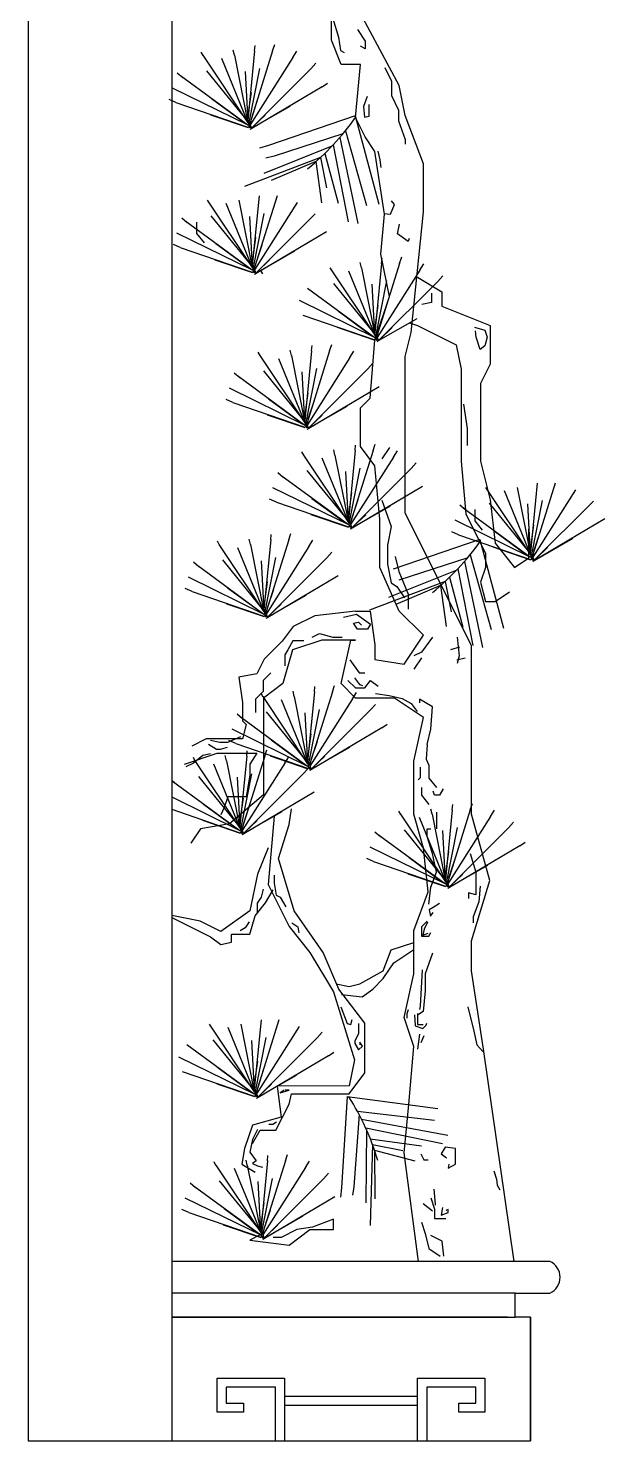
# Model space of a CAD drawing. Header units: metres. Extents: x 4395 to 7995, y 4590 to 6990.
# Drawn here: x 4395 to 5033, y 4590 to 6154 of the extents above; entities that cross this region are included whole.
import ezdxf

# ---------------------------------------------------------------- set-up
doc = ezdxf.new("R2010")
doc.units = ezdxf.units.M
for name, color, linetype in [('3', 3, 'Continuous'), ('4', 4, 'Continuous'), ('6', 7, 'Continuous'), ('7', 7, 'Continuous')]:
    doc.layers.add(name, color=color, linetype=linetype)

msp = doc.modelspace()

# ---------------------------------------------------------------- linework, layer by layer
at = {"layer": '3'}
for p, q in [((4732.24, 6164.8), (4738.49, 6143.97)), ((4759.55, 6152.62), (4768.17, 6139.7)), ((4645.65, 6129.01), (4646.16, 6134.93)), ((4665.57, 6129.01), (4667.92, 6136.13)), ((4768.17, 6131.08), (4762.78, 6134.31)), ((4768.17, 6139.7), (4768.17, 6131.08)), ((4588.72, 6123.75), (4586.6, 6127.68)), ((4588.39, 6124.04), (4638.18, 6049.43)), ((4608.97, 6120.73), (4638.18, 6049.43)), ((4623.24, 6124.04), (4621.97, 6129.79)), ((4623.24, 6124.04), (4638.18, 6049.43)), ((4645.65, 6129.01), (4638.18, 6051.92)), ((4665.57, 6129.01), (4640.67, 6049.43)), ((4687.97, 6121.55), (4640.67, 6046.94)), ((4687.97, 6121.55), (4692.41, 6128.58)), ((4707.89, 6109.12), (4713.27, 6115.3)), ((4740.58, 6129.39), (4744.75, 6127.31)), ((4560, 6104.73), (4566.05, 6099.59)), ((4563.49, 6101.65), (4638.18, 6046.94)), ((4592.35, 6106.84), (4640.41, 6047.65)), ((4634.97, 6105.94), (4637.92, 6050.72)), ((4650.99, 6109.56), (4638.75, 6047.95)), ((4707.89, 6109.12), (4640.67, 6041.97)), ((4789.74, 6110.62), (4797.28, 6095.54)), ((4554.26, 6088.12), (4638.18, 6046.94)), ((4720.34, 6089.22), (4640.67, 6041.97)), ((4720.34, 6089.22), (4726.27, 6093.25)), ((4797.28, 6095.54), (4797.28, 6079.38)), ((4558.51, 6071.81), (4550.93, 6075.13)), ((4558.51, 6071.81), (4638.18, 6044.45)), ((4597.79, 6076.04), (4634.97, 6048.86)), ((4641.62, 6082.68), (4638.6, 6060.64)), ((4648.58, 6074.23), (4641.62, 6053.39)), ((4770.33, 6078.31), (4766.02, 6067.53)), ((4772.49, 6056.76), (4772.49, 6069.69)), ((4797.28, 6079.38), (4804.83, 6063.23)), ((4596.58, 6058.22), (4638.3, 6044.03)), ((4642.23, 6043.42), (4684.85, 6067.88)), ((4657.34, 6057.92), (4644.04, 6045.24)), ((4756.85, 6057.13), (4660.92, 6024.26)), ((4756.85, 6057.13), (4782.98, 5959.15)), ((4766.02, 6067.53), (4767.1, 6055.69)), ((4767.1, 6055.69), (4772.49, 6056.76)), ((4804.83, 6063.23), (4804.83, 6051.38)), ((4638.3, 6049.46), (4639.2, 6046.44)), ((4639.2, 6046.44), (4638.9, 6045.24)), ((4638.9, 6045.24), (4640.41, 6043.73)), ((4640.41, 6050.07), (4640.41, 6047.65)), ((4640.41, 6047.65), (4641.32, 6045.24)), ((4640.41, 6045.84), (4641.62, 6045.84)), ((4640.41, 6044.03), (4640.41, 6045.84)), ((4641.32, 6044.03), (4640.41, 6044.03)), ((4641.32, 6045.24), (4641.32, 6044.03)), ((4743.43, 6037.09), (4667.3, 6012.23)), ((4746.12, 6040.34), (4769.43, 5957.75)), ((4804.83, 6051.38), (4812.38, 6030.92)), ((4660.92, 6024.26), (4651.16, 6021.22)), ((4731.25, 6023.46), (4655.96, 5993.11)), ((4732.56, 6024.84), (4749.06, 5939.82)), ((4739.82, 6032.86), (4759.87, 5937.68)), ((4812.38, 6030.92), (4812.38, 6025.53)), ((4718.39, 6010.76), (4634.55, 5978.95)), ((4667.3, 6012.23), (4658.12, 6009.99)), ((4713.45, 6006.28), (4663.76, 5985.32)), ((4713.45, 6006.28), (4719.72, 5960.76)), ((4718.39, 6010.76), (4725.08, 5977.35)), ((4723.34, 6015.45), (4737.93, 5960.23)), ((4782.19, 6017.99), (4784.35, 6008.3)), ((4784.35, 6008.3), (4785.42, 5999.68)), ((4593.24, 5963.52), (4643.03, 5888.91)), ((4613.82, 5960.21), (4643.03, 5888.91)), ((4628.09, 5963.52), (4643.03, 5888.91)), ((4650.5, 5968.49), (4643.03, 5891.4)), ((4670.41, 5968.49), (4645.52, 5888.91)), ((4692.82, 5961.03), (4645.52, 5886.42)), ((4800.52, 5958.75), (4797.28, 5963.06)), ((4564.85, 5944.21), (4570.89, 5939.07)), ((4597.2, 5946.32), (4645.26, 5887.13)), ((4639.82, 5945.42), (4642.77, 5890.2)), ((4655.84, 5949.04), (4643.6, 5887.43)), ((4712.73, 5948.6), (4645.52, 5881.45)), ((4788.66, 5949.06), (4796.21, 5947.98)), ((4796.21, 5947.98), (4800.52, 5958.75)), ((4559.1, 5927.6), (4643.03, 5886.42)), ((4568.34, 5941.14), (4643.03, 5886.42)), ((4581.25, 5939.18), (4581.25, 5926.68)), ((4725.18, 5928.7), (4645.52, 5881.45)), ((4803.75, 5926.44), (4805.91, 5937.21)), ((4563.36, 5911.29), (4555.78, 5914.61)), ((4581.25, 5926.68), (4589.59, 5916.26)), ((4602.64, 5915.52), (4639.82, 5888.34)), ((4646.47, 5922.16), (4643.45, 5900.12)), ((4653.42, 5913.71), (4646.47, 5892.87)), ((4815.61, 5917.83), (4803.75, 5926.44)), ((4816.69, 5921.06), (4815.61, 5917.83)), ((4563.36, 5911.29), (4643.03, 5883.94)), ((4601.43, 5897.7), (4643.14, 5883.51)), ((4647.07, 5882.9), (4689.7, 5907.37)), ((4662.19, 5897.4), (4648.89, 5884.72)), ((4786.19, 5893.67), (4786.7, 5899.58)), ((4806.1, 5893.67), (4808.46, 5900.79)), ((4643.14, 5888.94), (4644.05, 5885.92)), ((4644.05, 5885.92), (4643.75, 5884.72)), ((4643.75, 5884.72), (4645.26, 5883.21)), ((4645.26, 5889.55), (4645.26, 5887.13)), ((4645.26, 5887.13), (4646.17, 5884.72)), ((4645.26, 5883.51), (4645.26, 5885.32)), ((4645.26, 5885.32), (4646.47, 5885.32)), ((4646.17, 5883.51), (4645.26, 5883.51)), ((4646.17, 5884.72), (4646.17, 5883.51)), ((4654.63, 5881.99), (4652.51, 5885.91)), ((4728.93, 5888.69), (4778.72, 5814.09)), ((4749.51, 5885.39), (4778.72, 5814.09)), ((4763.78, 5888.69), (4762.51, 5894.45)), ((4763.78, 5888.69), (4778.72, 5814.09)), ((4786.19, 5893.67), (4778.72, 5816.57)), ((4806.1, 5893.67), (4781.21, 5814.09)), ((4828.51, 5886.21), (4781.21, 5811.6)), ((4828.51, 5886.21), (4832.95, 5893.24)), ((4704.03, 5866.31), (4778.72, 5811.6)), ((4732.89, 5871.5), (4780.95, 5812.31)), ((4775.51, 5870.59), (4778.46, 5815.38)), ((4791.53, 5874.22), (4779.29, 5812.61)), ((4848.43, 5873.77), (4781.21, 5806.62)), ((4848.43, 5873.77), (4853.81, 5879.95)), ((4694.8, 5852.78), (4778.72, 5811.6)), ((4841.33, 5850.25), (4830.91, 5848.17)), ((4841.33, 5860.67), (4841.33, 5850.25)), ((4699.05, 5836.47), (4778.72, 5809.11)), ((4738.33, 5840.7), (4775.51, 5813.52)), ((4782.16, 5847.34), (4779.14, 5825.29)), ((4789.12, 5838.88), (4782.16, 5818.05)), ((4737.12, 5822.88), (4778.84, 5808.69)), ((4782.77, 5808.08), (4825.39, 5832.54)), ((4797.88, 5822.58), (4784.58, 5809.89)), ((4708.73, 5796.75), (4709.23, 5802.66)), ((4728.64, 5796.75), (4731, 5803.87)), ((4778.84, 5814.12), (4779.74, 5811.1)), ((4779.74, 5811.1), (4779.44, 5809.89)), ((4779.44, 5809.89), (4780.95, 5808.38)), ((4780.95, 5814.73), (4780.95, 5812.31)), ((4780.95, 5812.31), (4781.86, 5809.89)), ((4780.95, 5810.5), (4782.16, 5810.5)), ((4780.95, 5808.69), (4780.95, 5810.5)), ((4781.86, 5808.69), (4780.95, 5808.69)), ((4781.86, 5809.89), (4781.86, 5808.69)), ((4651.8, 5791.49), (4649.68, 5795.41)), ((4651.47, 5791.77), (4701.26, 5717.16)), ((4672.05, 5788.47), (4701.26, 5717.16)), ((4686.32, 5791.77), (4685.05, 5797.53)), ((4686.32, 5791.77), (4701.26, 5717.16)), ((4708.73, 5796.75), (4701.26, 5719.65)), ((4728.64, 5796.75), (4703.75, 5717.16)), ((4751.05, 5789.28), (4703.75, 5714.68)), ((4751.05, 5789.28), (4755.49, 5796.32)), ((4623.08, 5772.46), (4629.12, 5767.33)), ((4655.42, 5774.58), (4703.49, 5715.39)), ((4698.05, 5773.67), (4701, 5718.46)), ((4714.07, 5777.29), (4701.83, 5715.69)), ((4770.96, 5776.85), (4703.75, 5709.7)), ((4770.96, 5776.85), (4776.35, 5783.03)), ((4617.33, 5755.85), (4701.26, 5714.68)), ((4626.57, 5769.39), (4701.26, 5714.68)), ((4783.41, 5756.95), (4703.75, 5709.7)), ((4621.59, 5739.55), (4614.01, 5742.87)), ((4660.87, 5743.77), (4698.05, 5716.59)), ((4704.7, 5750.42), (4701.68, 5728.37)), ((4711.65, 5741.96), (4704.7, 5721.12)), ((4621.59, 5739.55), (4701.26, 5712.19)), ((4659.66, 5725.96), (4701.37, 5711.76)), ((4705.3, 5711.16), (4747.93, 5735.62)), ((4720.42, 5725.65), (4707.12, 5712.97)), ((4876.78, 5737.77), (4880.95, 5710.69)), ((4701.37, 5717.2), (4702.28, 5714.18)), ((4702.28, 5714.18), (4701.98, 5712.97)), ((4701.98, 5712.97), (4703.49, 5711.46)), ((4703.49, 5717.8), (4703.49, 5715.39)), ((4703.49, 5715.39), (4704.4, 5712.97)), ((4703.49, 5711.76), (4703.49, 5713.57)), ((4703.49, 5713.57), (4704.7, 5713.57)), ((4704.4, 5711.76), (4703.49, 5711.76)), ((4704.4, 5712.97), (4704.4, 5711.76)), ((4880.95, 5710.69), (4880.95, 5691.94)), ((4776.77, 5686.45), (4779.13, 5693.57)), ((4699.93, 5681.19), (4697.81, 5685.12)), ((4699.59, 5681.47), (4749.39, 5606.86)), ((4720.18, 5678.17), (4749.39, 5606.86)), ((4734.45, 5681.47), (4733.18, 5687.23)), ((4734.45, 5681.47), (4749.39, 5606.86)), ((4756.85, 5686.45), (4749.39, 5609.35)), ((4776.77, 5686.45), (4751.87, 5606.86)), ((4799.18, 5678.99), (4751.87, 5604.38)), ((4756.85, 5686.45), (4757.36, 5692.36)), ((4794.79, 5689.86), (4786.45, 5677.36)), ((4799.18, 5678.99), (4803.61, 5686.02)), ((4671.21, 5662.16), (4677.25, 5657.03)), ((4703.55, 5664.28), (4751.62, 5605.09)), ((4746.18, 5663.37), (4749.13, 5608.16)), ((4762.2, 5667), (4749.96, 5605.39)), ((4819.09, 5666.55), (4751.87, 5599.4)), ((4819.09, 5666.55), (4824.47, 5672.73)), ((4674.7, 5659.09), (4749.39, 5604.38)), ((4831.54, 5646.66), (4751.87, 5599.4)), ((4958.54, 5650.43), (4951.07, 5573.34)), ((4978.46, 5650.43), (4953.56, 5570.85)), ((4669.72, 5629.25), (4662.14, 5632.57)), ((4665.46, 5645.55), (4749.39, 5604.38)), ((4708.99, 5633.48), (4746.18, 5606.3)), ((4752.83, 5640.12), (4749.81, 5618.07)), ((4759.78, 5631.66), (4752.83, 5610.83)), ((4786.45, 5631.53), (4796.88, 5602.37)), ((4901.28, 5645.46), (4951.07, 5570.85)), ((4921.87, 5642.15), (4951.07, 5570.85)), ((4936.14, 5645.46), (4951.07, 5570.85)), ((4963.89, 5630.98), (4951.64, 5569.37)), ((5000.86, 5642.97), (4953.56, 5568.36)), ((5020.78, 5630.54), (4953.56, 5563.39)), ((4669.72, 5629.25), (4749.39, 5601.89)), ((4707.79, 5615.66), (4749.5, 5601.46)), ((4753.43, 5600.86), (4796.06, 5625.32)), ((4768.55, 5615.36), (4755.25, 5602.67)), ((4872.89, 5626.15), (4878.94, 5621.01)), ((4876.39, 5623.07), (4951.07, 5568.36)), ((4889.29, 5621.12), (4889.29, 5608.62)), ((4905.24, 5628.26), (4953.31, 5569.07)), ((4947.87, 5627.36), (4950.81, 5572.14)), ((4749.5, 5606.9), (4750.41, 5603.88)), ((4750.41, 5603.88), (4750.11, 5602.67)), ((4750.11, 5602.67), (4751.62, 5601.16)), ((4751.62, 5607.5), (4751.62, 5605.09)), ((4751.62, 5605.09), (4752.53, 5602.67)), ((4751.62, 5601.46), (4751.62, 5603.28)), ((4751.62, 5603.28), (4752.83, 5603.28)), ((4752.53, 5601.46), (4751.62, 5601.46)), ((4752.53, 5602.67), (4752.53, 5601.46)), ((4796.88, 5602.37), (4792.71, 5581.54)), ((4867.15, 5609.54), (4951.07, 5568.36)), ((4889.29, 5608.62), (4897.63, 5598.2)), ((4954.52, 5604.1), (4951.49, 5582.06)), ((5033.23, 5610.64), (4953.56, 5563.39)), ((4606.5, 5582.2), (4604.38, 5586.13)), ((4641.02, 5582.49), (4639.75, 5588.24)), ((4663.43, 5587.46), (4655.96, 5510.37)), ((4683.34, 5587.46), (4658.45, 5507.88)), ((4663.43, 5587.46), (4663.94, 5593.38)), ((4683.34, 5587.46), (4685.7, 5594.59)), ((4705.75, 5580), (4710.19, 5587.04)), ((4894.9, 5587.79), (4798.97, 5554.91)), ((4871.41, 5593.23), (4863.83, 5596.55)), ((4871.41, 5593.23), (4951.07, 5565.87)), ((4894.9, 5587.79), (4921.03, 5489.81)), ((4910.68, 5597.46), (4947.87, 5570.28)), ((4961.47, 5595.65), (4954.52, 5574.81)), ((4955.12, 5564.84), (4997.75, 5589.31)), ((4606.17, 5582.49), (4655.96, 5507.88)), ((4626.75, 5579.18), (4655.96, 5507.88)), ((4641.02, 5582.49), (4655.96, 5507.88)), ((4668.77, 5568.01), (4656.53, 5506.4)), ((4705.75, 5580), (4658.45, 5505.39)), ((4725.67, 5567.57), (4731.05, 5573.75)), ((4792.71, 5581.54), (4792.71, 5560.71)), ((4801.05, 5569.04), (4805.22, 5552.37)), ((4884.17, 5570.99), (4907.48, 5488.4)), ((4909.47, 5579.64), (4951.19, 5565.45)), ((4951.19, 5570.88), (4952.1, 5567.86)), ((4952.1, 5567.86), (4951.8, 5566.66)), ((4953.31, 5571.49), (4953.31, 5569.07)), ((4953.31, 5569.07), (4954.21, 5566.66)), ((4970.24, 5579.34), (4956.93, 5566.66)), ((4577.78, 5563.18), (4583.83, 5558.04)), ((4581.27, 5560.11), (4655.96, 5505.39)), ((4610.13, 5565.29), (4658.19, 5506.1)), ((4652.75, 5564.39), (4655.7, 5509.17)), ((4725.67, 5567.57), (4658.45, 5500.42)), ((4792.71, 5560.71), (4796.88, 5539.87)), ((4869.31, 5554.11), (4794.01, 5523.76)), ((4805.22, 5552.37), (4815.65, 5527.38)), ((4881.49, 5567.74), (4805.35, 5542.88)), ((4870.61, 5555.49), (4887.11, 5470.47)), ((4877.87, 5563.52), (4897.92, 5468.34)), ((4951.8, 5566.66), (4953.31, 5565.15)), ((4953.31, 5567.26), (4954.52, 5567.26)), ((4953.31, 5565.45), (4953.31, 5567.26)), ((4954.21, 5565.45), (4953.31, 5565.45)), ((4954.21, 5566.66), (4954.21, 5565.45)), ((4572.04, 5546.57), (4655.96, 5505.39)), ((4659.4, 5541.13), (4656.38, 5519.09)), ((4738.11, 5547.67), (4658.45, 5500.42)), ((4856.44, 5541.41), (4772.61, 5509.61)), ((4796.88, 5539.87), (4803.14, 5535.71)), ((4851.51, 5536.93), (4801.81, 5515.98)), ((4851.51, 5536.93), (4857.77, 5491.41)), ((4856.44, 5541.41), (4863.13, 5508)), ((4861.39, 5546.11), (4875.98, 5490.88)), ((4576.29, 5530.26), (4568.71, 5533.58)), ((4576.29, 5530.26), (4655.96, 5502.91)), ((4615.57, 5534.49), (4652.75, 5507.31)), ((4666.36, 5532.68), (4659.4, 5511.84)), ((4660.01, 5501.88), (4702.63, 5526.34)), ((4803.14, 5535.71), (4811.48, 5523.21)), ((4815.65, 5527.38), (4815.65, 5510.71)), ((4614.36, 5516.67), (4656.08, 5502.48)), ((4656.08, 5507.91), (4656.98, 5504.89)), ((4658.19, 5508.52), (4658.19, 5506.1)), ((4658.19, 5506.1), (4659.1, 5503.69)), ((4675.12, 5516.37), (4661.82, 5503.69)), ((4656.98, 5504.89), (4656.68, 5503.69)), ((4656.68, 5503.69), (4658.19, 5502.18)), ((4658.19, 5504.29), (4659.4, 5504.29)), ((4658.19, 5502.48), (4658.19, 5504.29)), ((4659.1, 5502.48), (4658.19, 5502.48)), ((4659.1, 5503.69), (4659.1, 5502.48)), ((4744.13, 5501.97), (4758.43, 5505.27)), ((4755.13, 5495.37), (4760.63, 5496.47)), ((4759.53, 5488.78), (4755.13, 5495.37)), ((4758.43, 5505.27), (4773.84, 5494.27)), ((4760.63, 5496.47), (4763.94, 5493.18)), ((4773.84, 5494.27), (4770.54, 5488.78)), ((4688.02, 5475.59), (4682.52, 5465.7)), ((4700.12, 5475.59), (4688.02, 5475.59)), ((4770.54, 5488.78), (4759.53, 5488.78)), ((4842.72, 5479.85), (4830.21, 5463.18)), ((4869.83, 5479.85), (4871.91, 5459.02)), ((4682.52, 5465.7), (4679.22, 5460.2)), ((4679.22, 5460.2), (4679.22, 5448.11)), ((4830.21, 5463.18), (4821.86, 5459.02)), ((4872.37, 5468.63), (4862.61, 5465.59)), ((4871.91, 5459.02), (4869.83, 5450.68)), ((4830.21, 5456.93), (4821.86, 5444.43)), ((4878.75, 5456.59), (4869.57, 5454.35)), ((4748.88, 5431.94), (4757.22, 5423.6)), ((4756.23, 5434.92), (4761.73, 5427.23)), ((4761.73, 5427.23), (4765.04, 5426.13)), ((4767.65, 5423.6), (4773.9, 5431.94)), ((4773.9, 5431.94), (4782.24, 5425.69)), ((4654.86, 5413.85), (4652.75, 5417.78)), ((4654.53, 5414.14), (4704.32, 5339.53)), ((4689.38, 5414.14), (4688.11, 5419.89)), ((4689.38, 5414.14), (4704.32, 5339.53)), ((4711.79, 5419.11), (4704.32, 5342.02)), ((4731.71, 5419.11), (4706.81, 5339.53)), ((4754.11, 5411.65), (4706.81, 5337.04)), ((4711.79, 5419.11), (4712.3, 5425.03)), ((4731.71, 5419.11), (4734.06, 5426.24)), ((4754.11, 5411.65), (4758.55, 5418.69)), ((4757.22, 5423.6), (4767.65, 5423.6)), ((4779.34, 5417.34), (4794.74, 5415.14)), ((4794.74, 5415.14), (4809.05, 5411.84)), ((4809.05, 5411.84), (4818.95, 5406.34)), ((4658.49, 5396.94), (4706.55, 5337.75)), ((4675.12, 5410.83), (4704.32, 5339.53)), ((4701.11, 5396.04), (4704.06, 5340.82)), ((4717.14, 5399.66), (4704.89, 5338.06)), ((4774.03, 5399.22), (4706.81, 5332.07)), ((4774.03, 5399.22), (4779.41, 5405.4)), ((4818.95, 5406.34), (4825.55, 5397.55)), ((4842.72, 5402.77), (4828.12, 5411.1)), ((4828.12, 5411.1), (4828.12, 5406.94)), ((4840.63, 5377.78), (4842.72, 5402.77)), ((4626.14, 5394.83), (4632.19, 5389.7)), ((4629.63, 5391.76), (4704.32, 5337.04)), ((4786.48, 5379.32), (4792.41, 5383.35)), ((4607.08, 5363.19), (4596.66, 5365.28)), ((4630.02, 5369.44), (4615.43, 5363.19)), ((4624.66, 5361.91), (4617.07, 5365.23)), ((4620.4, 5378.22), (4704.32, 5337.04)), ((4663.93, 5366.14), (4701.11, 5338.96)), ((4707.76, 5372.78), (4704.74, 5350.74)), ((4786.48, 5379.32), (4706.81, 5332.07)), ((4836.46, 5361.11), (4840.63, 5377.78)), ((4596.66, 5350.7), (4588.32, 5348.61)), ((4594.5, 5361.28), (4603.3, 5355.79)), ((4603.3, 5355.79), (4607.7, 5355.79)), ((4615.43, 5363.19), (4607.08, 5363.19)), ((4607.7, 5355.79), (4615.4, 5357.98)), ((4624.66, 5361.91), (4704.32, 5334.56)), ((4636.82, 5347.84), (4637.33, 5353.76)), ((4656.74, 5347.84), (4659.09, 5354.97)), ((4714.72, 5364.33), (4707.76, 5343.49)), ((4708.37, 5333.53), (4750.99, 5357.99)), ((4577.89, 5340.28), (4569.55, 5336.11)), ((4579.89, 5342.58), (4577.77, 5346.51)), ((4588.32, 5348.61), (4577.89, 5340.28)), ((4579.56, 5342.87), (4629.35, 5268.26)), ((4600.14, 5339.57), (4629.35, 5268.26)), ((4614.41, 5342.87), (4613.14, 5348.62)), ((4614.41, 5342.87), (4629.35, 5268.26)), ((4636.82, 5347.84), (4629.35, 5270.75)), ((4656.74, 5347.84), (4631.84, 5268.26)), ((4679.14, 5340.38), (4631.84, 5265.77)), ((4662.72, 5348.32), (4704.44, 5334.13)), ((4679.14, 5340.38), (4683.58, 5347.42)), ((4699.06, 5327.95), (4704.44, 5334.13)), ((4704.44, 5339.57), (4705.35, 5336.55)), ((4705.35, 5336.55), (4705.04, 5335.34)), ((4705.04, 5335.34), (4706.55, 5333.83)), ((4706.55, 5340.17), (4706.55, 5337.75)), ((4706.55, 5337.75), (4707.46, 5335.34)), ((4706.55, 5335.94), (4707.76, 5335.94)), ((4706.55, 5334.13), (4706.55, 5335.94)), ((4707.46, 5334.13), (4706.55, 5334.13)), ((4707.46, 5335.34), (4707.46, 5334.13)), ((4723.48, 5348.02), (4710.18, 5335.34)), ((4828.85, 5336), (4828.85, 5323.91)), ((4838.55, 5338.2), (4838.55, 5323.61)), ((4553.84, 5321.3), (4557.22, 5318.43)), ((4554.66, 5320.49), (4629.35, 5265.77)), ((4583.52, 5325.67), (4631.58, 5266.48)), ((4626.14, 5324.77), (4629.09, 5269.55)), ((4642.16, 5328.39), (4629.92, 5266.79)), ((4699.06, 5327.95), (4631.84, 5260.8)), ((4828.85, 5323.91), (4826.65, 5321.71)), ((4838.55, 5323.61), (4846.89, 5313.2)), ((4553.84, 5302.82), (4629.35, 5265.77)), ((4711.51, 5308.05), (4631.84, 5260.8)), ((4830.21, 5313.2), (4830.21, 5304.87)), ((4830.21, 5304.87), (4838.55, 5294.45)), ((4844.57, 5304.93), (4843.17, 5309.12)), ((4850.16, 5304.93), (4844.57, 5304.93)), ((4854.36, 5311.91), (4850.16, 5304.93)), ((4553.84, 5289.22), (4629.35, 5263.29)), ((4588.96, 5294.87), (4626.14, 5267.69)), ((4632.79, 5301.51), (4629.77, 5279.47)), ((4639.75, 5293.06), (4632.79, 5272.22)), ((4633.4, 5262.26), (4676.02, 5286.72)), ((4807.49, 5283.36), (4805.37, 5287.28)), ((4842.01, 5283.64), (4840.74, 5289.4)), ((4864.42, 5288.62), (4856.95, 5211.52)), ((4884.33, 5288.62), (4859.44, 5209.03)), ((4864.42, 5288.62), (4864.92, 5294.53)), ((4884.33, 5288.62), (4886.69, 5295.74)), ((4906.74, 5281.16), (4911.18, 5288.19)), ((4587.75, 5277.05), (4629.47, 5262.86)), ((4648.51, 5276.75), (4635.21, 5264.07)), ((4807.16, 5283.64), (4856.95, 5209.03)), ((4827.74, 5280.34), (4856.95, 5209.03)), ((4842.01, 5283.64), (4856.95, 5209.03)), ((4846.89, 5286.12), (4846.89, 5277.79)), ((4846.89, 5277.79), (4846.89, 5267.37)), ((4906.74, 5281.16), (4859.44, 5206.55)), ((4926.65, 5268.72), (4932.04, 5274.9)), ((4629.47, 5268.3), (4630.37, 5265.28)), ((4630.37, 5265.28), (4630.07, 5264.07)), ((4630.07, 5264.07), (4631.58, 5262.56)), ((4631.58, 5268.9), (4631.58, 5266.48)), ((4631.58, 5266.48), (4632.49, 5264.07)), ((4631.58, 5264.67), (4632.79, 5264.67)), ((4631.58, 5262.86), (4631.58, 5264.67)), ((4632.49, 5262.86), (4631.58, 5262.86)), ((4632.49, 5264.07), (4632.49, 5262.86)), ((4778.77, 5264.33), (4784.81, 5259.2)), ((4782.26, 5261.26), (4856.95, 5206.55)), ((4811.12, 5266.45), (4859.18, 5207.26)), ((4836.46, 5259.04), (4836.46, 5267.37)), ((4836.46, 5267.37), (4840.63, 5267.37)), ((4842.72, 5240.29), (4836.46, 5259.04)), ((4853.74, 5265.54), (4856.69, 5210.33)), ((4869.76, 5269.16), (4857.52, 5207.56)), ((4926.65, 5268.72), (4859.44, 5201.57)), ((4773.03, 5247.72), (4856.95, 5206.55)), ((4846.89, 5219.46), (4842.72, 5240.29)), ((4860.39, 5242.29), (4857.37, 5220.24)), ((4939.1, 5248.83), (4859.44, 5201.57)), ((4884.42, 5240.29), (4890.68, 5219.46)), ((4939.1, 5248.83), (4945.03, 5252.86)), ((4777.28, 5231.42), (4769.7, 5234.74)), ((4777.28, 5231.42), (4856.95, 5204.06)), ((4816.56, 5235.64), (4853.74, 5208.47)), ((4867.34, 5233.83), (4860.39, 5212.99)), ((4860.99, 5203.03), (4903.62, 5227.49)), ((4667.11, 5216.2), (4667.11, 5207.4)), ((4815.35, 5217.83), (4857.06, 5203.63)), ((4840.63, 5202.8), (4846.89, 5219.46)), ((4857.06, 5209.07), (4857.97, 5206.05)), ((4859.18, 5209.67), (4859.18, 5207.26)), ((4876.11, 5217.52), (4862.81, 5204.84)), ((4890.68, 5219.46), (4890.68, 5202.8)), ((4655.01, 5200.81), (4652.81, 5192.02)), ((4667.11, 5207.4), (4669.31, 5194.21)), ((4669.31, 5194.21), (4673.71, 5192.02)), ((4838.55, 5184.05), (4840.63, 5202.8)), ((4857.97, 5206.05), (4857.67, 5204.84)), ((4857.67, 5204.84), (4859.18, 5203.33)), ((4859.18, 5207.26), (4860.09, 5204.84)), ((4859.18, 5205.45), (4860.39, 5205.45)), ((4859.18, 5203.63), (4859.18, 5205.45)), ((4860.09, 5203.63), (4859.18, 5203.63)), ((4860.09, 5204.84), (4860.09, 5203.63)), ((4890.68, 5194.46), (4882.34, 5196.55)), ((4882.34, 5196.55), (4882.34, 5190.3)), ((4890.68, 5202.8), (4890.68, 5194.46)), ((4895.21, 5204.08), (4893.7, 5186.73)), ((4652.81, 5192.02), (4648.41, 5185.42)), ((4648.41, 5185.42), (4648.41, 5174.43)), ((4673.71, 5192.02), (4680.32, 5181.02)), ((4843.17, 5180.62), (4838.98, 5177.83)), ((4838.98, 5177.83), (4840.38, 5170.85)), ((4850.16, 5184.81), (4843.17, 5180.62)), ((4893.7, 5186.73), (4887.66, 5170.14)), ((4639.61, 5164.54), (4635.2, 5157.94)), ((4686.92, 5163.44), (4693.52, 5159.04)), ((4836.46, 5165.3), (4830.21, 5159.05)), ((4837.08, 5164.11), (4833.31, 5156.57)), ((4840.38, 5170.85), (4843.17, 5175.04)), ((4887.66, 5170.14), (4887.66, 5163.35)), ((4635.2, 5157.94), (4629.7, 5154.65)), ((4693.52, 5159.04), (4694.62, 5152.45)), ((4830.21, 5159.05), (4830.21, 5148.64)), ((4830.21, 5148.64), (4838.55, 5148.64)), ((4833.31, 5156.57), (4831.8, 5149.78)), ((4831.8, 5149.78), (4837.84, 5152.04)), ((4838.55, 5148.64), (4840.63, 5152.8)), ((4842.72, 5129.89), (4834.38, 5106.97)), ((4831.04, 5111.32), (4828.78, 5071.35)), ((4834.38, 5106.97), (4834.38, 5088.23)), ((4834.38, 5088.23), (4832.29, 5065.31)), ((4741.11, 5070.28), (4748.1, 5052.13)), ((4814.44, 5063.05), (4815.95, 5067.58)), ((4828.78, 5071.35), (4828.02, 5067.58)), ((4881.62, 5070.59), (4888.42, 5043.45)), ((4652.68, 5056.09), (4645.21, 4978.99)), ((4672.59, 5056.09), (4647.7, 4976.51)), ((4748.1, 5052.13), (4752.29, 5050.73)), ((4752.29, 5050.73), (4753.69, 5056.32)), ((4760.68, 5052.13), (4760.68, 5040.95)), ((4814.44, 5057.77), (4814.44, 5063.05)), ((4822.74, 5061.54), (4823.5, 5049.48)), ((4832.29, 5065.31), (4826.04, 5061.15)), ((4826.04, 5063.23), (4826.04, 5050.73)), ((4835.57, 5050.23), (4836.33, 5052.49)), ((4595.42, 5051.12), (4645.21, 4976.51)), ((4616, 5047.81), (4645.21, 4976.51)), ((4630.27, 5051.12), (4645.21, 4976.51)), ((4658.02, 5036.64), (4645.78, 4975.03)), ((4695, 5048.63), (4647.7, 4974.02)), ((4714.91, 5036.19), (4647.7, 4969.05)), ((4714.91, 5036.19), (4720.3, 5042.38)), ((4760.68, 5040.95), (4756.49, 5032.57)), ((4823.5, 5049.48), (4831.8, 5046.46)), ((4826.04, 5050.73), (4832.29, 5050.73)), ((4828.12, 5040.31), (4826.04, 5023.65)), ((4832.98, 5038.48), (4829.71, 5030.63)), ((4831.8, 5046.46), (4833.31, 5047.97)), ((4833.31, 5047.97), (4835.57, 5050.23)), ((4888.42, 5043.45), (4891.44, 5028.36)), ((4570.52, 5028.73), (4645.21, 4974.02)), ((4599.37, 5033.92), (4647.44, 4974.73)), ((4642, 5033.01), (4644.95, 4977.8)), ((4756.49, 5032.57), (4756.49, 5029.78)), ((4756.49, 5029.78), (4760.68, 5022.8)), ((4760.68, 5022.8), (4764.88, 5026.99)), ((4764.88, 5026.99), (4762.08, 5031.18)), ((4762.08, 5031.18), (4762.08, 5028.38)), ((4891.44, 5028.36), (4898.23, 5020.82)), ((4561.28, 5015.2), (4645.21, 4974.02)), ((4648.65, 5009.76), (4645.63, 4987.72)), ((4727.36, 5016.3), (4647.7, 4969.05)), ((4727.36, 5016.3), (4733.29, 5020.33)), ((4565.54, 4998.89), (4645.21, 4971.53)), ((4604.82, 5003.12), (4642, 4975.94)), ((4655.6, 5001.3), (4648.65, 4980.47)), ((4649.25, 4970.5), (4691.88, 4994.96)), ((4603.61, 4985.3), (4645.32, 4971.11)), ((4645.32, 4976.54), (4646.23, 4973.52)), ((4647.44, 4977.15), (4647.44, 4974.73)), ((4647.44, 4974.73), (4648.35, 4972.31)), ((4664.37, 4985), (4651.07, 4972.31)), ((4678.19, 4978.1), (4674, 4975.31)), ((4674, 4975.31), (4683.78, 4978.1)), ((4683.78, 4978.1), (4679.59, 4978.1)), ((4646.23, 4973.52), (4645.93, 4972.31)), ((4645.93, 4972.31), (4647.44, 4970.8)), ((4647.44, 4972.92), (4648.65, 4972.92)), ((4647.44, 4971.11), (4647.44, 4972.92)), ((4648.35, 4971.11), (4647.44, 4971.11)), ((4648.35, 4972.31), (4648.35, 4971.11)), ((4747.98, 4971.14), (4741.75, 4869.92)), ((4747.98, 4971.14), (4848.51, 4957.9)), ((4665.61, 4940.39), (4669.8, 4943.18)), ((4761.38, 4951.09), (4755.31, 4871.23)), ((4759.4, 4954.81), (4844.64, 4944.84)), ((4763.91, 4946.13), (4859.54, 4928.34)), ((4648.83, 4934.8), (4643.24, 4923.63)), ((4661.41, 4940.39), (4665.61, 4940.39)), ((4768.56, 4936.36), (4853.44, 4919.17)), ((4769.34, 4934.63), (4768.65, 4853.45)), ((4643.24, 4923.63), (4640.44, 4909.66)), ((4776.17, 4917.89), (4773.57, 4828.26)), ((4773.71, 4924.26), (4830.33, 4916.67)), ((4776.17, 4917.89), (4809.6, 4911.32)), ((4778.42, 4911.62), (4778.83, 4857.69)), ((4778.42, 4911.62), (4822.89, 4900.04)), ((4856.71, 4915.25), (4852.18, 4907.71)), ((4868.03, 4913.74), (4856.71, 4915.25)), ((4868.03, 4896.4), (4868.03, 4913.74)), ((4602.85, 4894.73), (4600.73, 4898.66)), ((4637.37, 4895.02), (4636.1, 4900.77)), ((4640.44, 4909.66), (4647.43, 4899.89)), ((4647.43, 4899.89), (4643.24, 4897.09)), ((4643.24, 4897.09), (4648.83, 4894.3)), ((4659.78, 4899.99), (4652.31, 4822.9)), ((4679.69, 4899.99), (4654.8, 4820.41)), ((4659.78, 4899.99), (4660.28, 4905.91)), ((4679.69, 4899.99), (4682.05, 4907.12)), ((4702.1, 4892.53), (4706.54, 4899.57)), ((4829.71, 4907.7), (4832.98, 4901.16)), ((4832.98, 4901.16), (4837.56, 4901.16)), ((4852.18, 4907.71), (4858.22, 4903.18)), ((4860.48, 4896.4), (4859.73, 4891.87)), ((4859.73, 4891.87), (4868.03, 4896.4)), ((4602.52, 4895.02), (4652.31, 4820.41)), ((4623.1, 4891.71), (4652.31, 4820.41)), ((4637.37, 4895.02), (4652.31, 4820.41)), ((4648.83, 4894.3), (4654.42, 4892.9)), ((4665.12, 4880.54), (4652.88, 4818.93)), ((4702.1, 4892.53), (4654.8, 4817.92)), ((4722.01, 4880.1), (4654.8, 4812.95)), ((4722.01, 4880.1), (4727.4, 4886.28)), ((4910.31, 4888.85), (4913.33, 4879.8)), ((4913.33, 4879.8), (4914.08, 4873.02)), ((4574.13, 4875.71), (4580.18, 4870.57)), ((4577.62, 4872.64), (4652.31, 4817.92)), ((4606.48, 4877.82), (4654.54, 4818.63)), ((4649.1, 4876.92), (4652.05, 4821.7)), ((4741.75, 4869.92), (4740.84, 4859.74)), ((4755.31, 4871.23), (4753.88, 4861.89)), ((4844.11, 4868.46), (4845.42, 4852.12)), ((4914.08, 4873.02), (4917.1, 4867.74)), ((4568.39, 4859.1), (4652.31, 4817.92)), ((4655.75, 4853.66), (4652.73, 4831.62)), ((4734.46, 4860.2), (4654.8, 4812.95)), ((4832.29, 4852.84), (4842.72, 4844.5)), ((4840.63, 4859.09), (4844.8, 4846.59)), ((4845.42, 4852.12), (4845.42, 4850.81)), ((4572.64, 4842.79), (4565.06, 4846.11)), ((4572.64, 4842.79), (4652.31, 4815.44)), ((4611.92, 4847.02), (4649.1, 4819.84)), ((4662.7, 4845.21), (4655.75, 4824.37)), ((4656.36, 4814.4), (4698.98, 4838.87)), ((4844.8, 4846.59), (4844.8, 4836.17)), ((4844.8, 4836.17), (4857.31, 4836.17)), ((4853.69, 4848.13), (4852.18, 4839.84)), ((4852.18, 4839.84), (4859.73, 4842.85)), ((4859.73, 4845.87), (4857.46, 4845.11)), ((4859.73, 4842.85), (4859.73, 4845.87)), ((4610.71, 4829.2), (4652.43, 4815.01)), ((4652.43, 4820.44), (4653.33, 4817.42)), ((4653.33, 4817.42), (4653.03, 4816.22)), ((4654.54, 4821.05), (4654.54, 4818.63)), ((4654.54, 4818.63), (4655.45, 4816.22)), ((4671.47, 4828.9), (4658.17, 4816.22)), ((4830.21, 4832.01), (4834.38, 4819.51)), ((4834.38, 4819.51), (4838.55, 4802.84)), ((4853.14, 4811.17), (4840.63, 4817.42)), ((4653.03, 4816.22), (4654.54, 4814.71)), ((4654.54, 4816.82), (4655.75, 4816.82)), ((4654.54, 4815.01), (4654.54, 4816.82)), ((4655.45, 4815.01), (4654.54, 4815.01)), ((4655.45, 4816.22), (4655.45, 4815.01)), ((4838.55, 4802.84), (4851.06, 4794.51)), ((4855.23, 4794.51), (4853.14, 4811.17))]:
    msp.add_line(p, q, dxfattribs=at)
for points in [[(4889.2, 5823.1), (4900.41, 5819.65), (4903, 5811.9), (4900.41, 5802.42), (4895.24, 5798.12), (4890.93, 5811.9), (4890.07, 5818.79)], [(4836.46, 5361.11), (4835.39, 5344.87), (4838.55, 5338.2)], [(4651.82, 4817.98), (4640.23, 4812.19), (4683.7, 4806.4), (4706.88, 4823.77), (4732.96, 4823.77), (4732.96, 4835.35), (4709.78, 4826.66), (4692.39, 4823.77), (4675.01, 4815.08), (4666.31, 4815.08)], [(4668.66, 4590), (4668.66, 4649.44), (4614.25, 4649.44), (4614.25, 4631.52), (4633.23, 4631.52), (4633.23, 4621.52), (4604.25, 4621.52), (4604.25, 4659.44), (4678.66, 4659.44), (4678.66, 4590)], [(4826.1, 4590), (4826.1, 4659.44), (4900.51, 4659.44), (4900.51, 4621.52), (4871.53, 4621.52), (4871.53, 4631.52), (4890.51, 4631.52), (4890.51, 4649.44), (4836.1, 4649.44), (4836.1, 4590)], [(4678.66, 4639.52), (4826.1, 4639.52)], [(4678.66, 4629.52), (4826.1, 4629.52)]]:
    msp.add_lwpolyline(points, dxfattribs=at)
for centre, start, end in [((4520.66, 6223.85), 309.18, 324.52), ((4658.71, 5754.51), 309.18, 324.52), ((4503.74, 4816.44), 16.75, 32.09)]:
    msp.add_arc(centre, 290.7, start, end, dxfattribs=at)
at = {"layer": '4'}
for p, q in [((4395, 6990), (4395, 4590)), ((4925.53, 4726.84), (4553.84, 4726.84)), ((4395, 4590), (4950.92, 4590))]:
    msp.add_line(p, q, dxfattribs=at)
for points in [[(4932.79, 4788.54), (4899.17, 5023.61), (4885.82, 5110.32), (4885.82, 5143.66), (4905.85, 5210.36), (4885.82, 5283.72), (4885.82, 5390.43), (4885.82, 5403.77), (4885.82, 5470.46), (4812.38, 5617.19), (4812.38, 5697.22), (4812.38, 5790.59), (4819.06, 5817.27), (4832.41, 5950.66), (4832.41, 6004.01), (4812.38, 6057.37), (4805.71, 6090.71), (4752.3, 6190.75)], [(4822.68, 5877.01), (4825.99, 5878.33), (4852.81, 5862.26), (4852.81, 5846.19), (4906.44, 5824.76), (4906.44, 5781.9), (4895.71, 5760.47), (4895.71, 5722.97), (4895.71, 5674.75), (4906.44, 5631.89), (4911.8, 5583.68), (4933.25, 5556.89), (4949.34, 5567.6), (4949.34, 5599.75)]]:
    msp.add_lwpolyline(points, dxfattribs=at)
msp.add_lwpolyline([(4950.92, 4726.84), (4950.92, 4590), (4950.92, 4726.84), (4934.12, 4726.84), (4934.12, 4753.45), (4972.38, 4753.45, 0.65), (4972.38, 4788.54), (4932.79, 4788.54)], format="xyb", dxfattribs=at)
at = {"layer": '6'}
for p, q in [((4738.49, 6143.97), (4740.58, 6129.39)), ((4709.26, 5479.85), (4717.6, 5484.01)), ((4717.6, 5484.01), (4732.2, 5479.85)), ((4732.2, 5479.85), (4742.63, 5479.85)), ((4750.97, 5454.85), (4761.39, 5440.27)), ((4663.39, 5440.27), (4655.04, 5431.94)), ((4655.04, 5431.94), (4655.04, 5419.44)), ((4761.39, 5440.27), (4767.65, 5440.27)), ((4655.04, 5419.44), (4646.7, 5411.1)), ((4646.7, 5411.1), (4646.7, 5402.77)), ((4646.7, 5402.77), (4646.7, 5396.52))]:
    msp.add_line(p, q, dxfattribs=at)
for points in [[(4553.84, 6990), (4553.84, 4590)], [(4757.39, 6055.12), (4762.75, 6114.05), (4741.3, 6114.05), (4730.57, 6140.84), (4730.57, 6167.63), (4735.93, 6194.42), (4709.12, 6221.2), (4698.39, 6274.78), (4687.67, 6317.63), (4644.76, 6349.78), (4607.22, 6349.78), (4591.14, 6381.92), (4591.14, 6424.78), (4601.86, 6456.93), (4596.5, 6478.36)], [(4757.39, 5508.67), (4773.47, 5508.67), (4778.84, 5471.17), (4778.84, 5455.1), (4811.01, 5449.74), (4832.47, 5481.89), (4805.65, 5508.67), (4784.2, 5556.89), (4784.2, 5610.46), (4778.84, 5669.39), (4762.75, 5690.82), (4762.75, 5733.68), (4773.47, 5744.4), (4778.84, 5808.69), (4794.93, 5856.9), (4785.42, 5903.83), (4789.56, 5947.98), (4778.84, 6017.62), (4768.11, 6033.69), (4757.39, 6055.12)], [(4817.03, 5827.74), (4825.99, 5824.76), (4868.9, 5803.33), (4874.26, 5776.54), (4874.26, 5739.04), (4874.26, 5706.9), (4874.26, 5674.75), (4879.62, 5615.82), (4901.07, 5572.96), (4901.07, 5556.89), (4895.71, 5540.82), (4901.07, 5519.39), (4911.8, 5519.39), (4927.89, 5530.1)], [(4757.39, 5508.67), (4712.33, 5503.45), (4688.26, 5491.43), (4676.23, 5475.4), (4656.17, 5455.36), (4648.15, 5439.33), (4628.09, 5435.32), (4632.1, 5407.27), (4632.1, 5387.23), (4636.11, 5383.23), (4632.1, 5367.2), (4608.03, 5367.2), (4591.99, 5367.2), (4575.94, 5359.18)], [(4827.1, 4788.54), (4811.01, 4908.65), (4816.38, 4962.22), (4821.74, 5026.51), (4811.01, 5058.66), (4821.74, 5106.87), (4821.74, 5155.09), (4837.83, 5197.95), (4832.47, 5246.16), (4821.74, 5283.66), (4821.74, 5342.6), (4832.47, 5390.81), (4800.29, 5412.24), (4784.2, 5412.24), (4757.39, 5412.24), (4741.3, 5428.31), (4752.02, 5476.53), (4757.39, 5476.53), (4757.39, 5476.53), (4719.85, 5476.53), (4687.67, 5465.81), (4676.94, 5428.31), (4655.49, 5412.24), (4655.49, 5347.95), (4655.49, 5305.09), (4617.95, 5272.95), (4585.77, 5267.59), (4575.05, 5251.52)], [(4567.92, 5339.14), (4604.02, 5351.17), (4632.1, 5351.17), (4648.15, 5351.17), (4640.13, 5339.14), (4640.13, 5327.12), (4636.11, 5303.08), (4616.06, 5303.08), (4612.05, 5291.06), (4608.03, 5283.04)], [(4643.13, 4919.29), (4651.82, 4933.77), (4669.21, 4933.77), (4683.7, 4962.72), (4686.6, 4974.29), (4709.78, 4974.29), (4741.65, 4974.29), (4750.35, 4974.29), (4767.73, 4997.45), (4767.73, 5014.82), (4767.73, 5052.45), (4738.76, 5090.08), (4721.37, 5130.61), (4689.49, 5176.93), (4672.11, 5234.82), (4683.7, 5272.45), (4686.6, 5289.82)], [(4667.25, 5281.68), (4660.52, 5205.87), (4683.7, 5159.56), (4706.88, 5130.61), (4732.96, 5087.19), (4756.14, 5011.93), (4750.35, 4982.98), (4670.57, 4982.73), (4675.01, 4948.24), (4643.13, 4939.56), (4634.44, 4913.5), (4631.54, 4896.14), (4646.03, 4887.45)], [(4660.52, 5246.4), (4648.93, 5217.45), (4640.23, 5176.93), (4608.36, 5153.77), (4585.18, 5165.35), (4553.84, 5171.61)], [(4553.84, 5169.42), (4596.77, 5147.98), (4608.36, 5139.3), (4619.95, 5142.19), (4619.95, 5150.87), (4640.23, 5150.87), (4646.03, 5171.14), (4657.62, 5185.61), (4666.31, 5200.08)], [(4735.86, 5095.87), (4750.35, 5092.98), (4761.94, 5095.87), (4788.02, 5110.35), (4796.71, 5133.51), (4821.74, 5141.84)], [(4741.65, 5084.29), (4764.84, 5081.4), (4776.43, 5090.08), (4788.02, 5101.66), (4799.61, 5119.03), (4821.74, 5133.77)]]:
    msp.add_lwpolyline(points, dxfattribs=at)
at = {"layer": '7'}
for p, q in [((4932.79, 4788.54), (4553.84, 4788.54)), ((4934.12, 4753.45), (4553.84, 4753.45)), ((4553.84, 4726.84), (4934.12, 4726.84))]:
    msp.add_line(p, q, dxfattribs=at)

doc.saveas('drawing.dxf')
